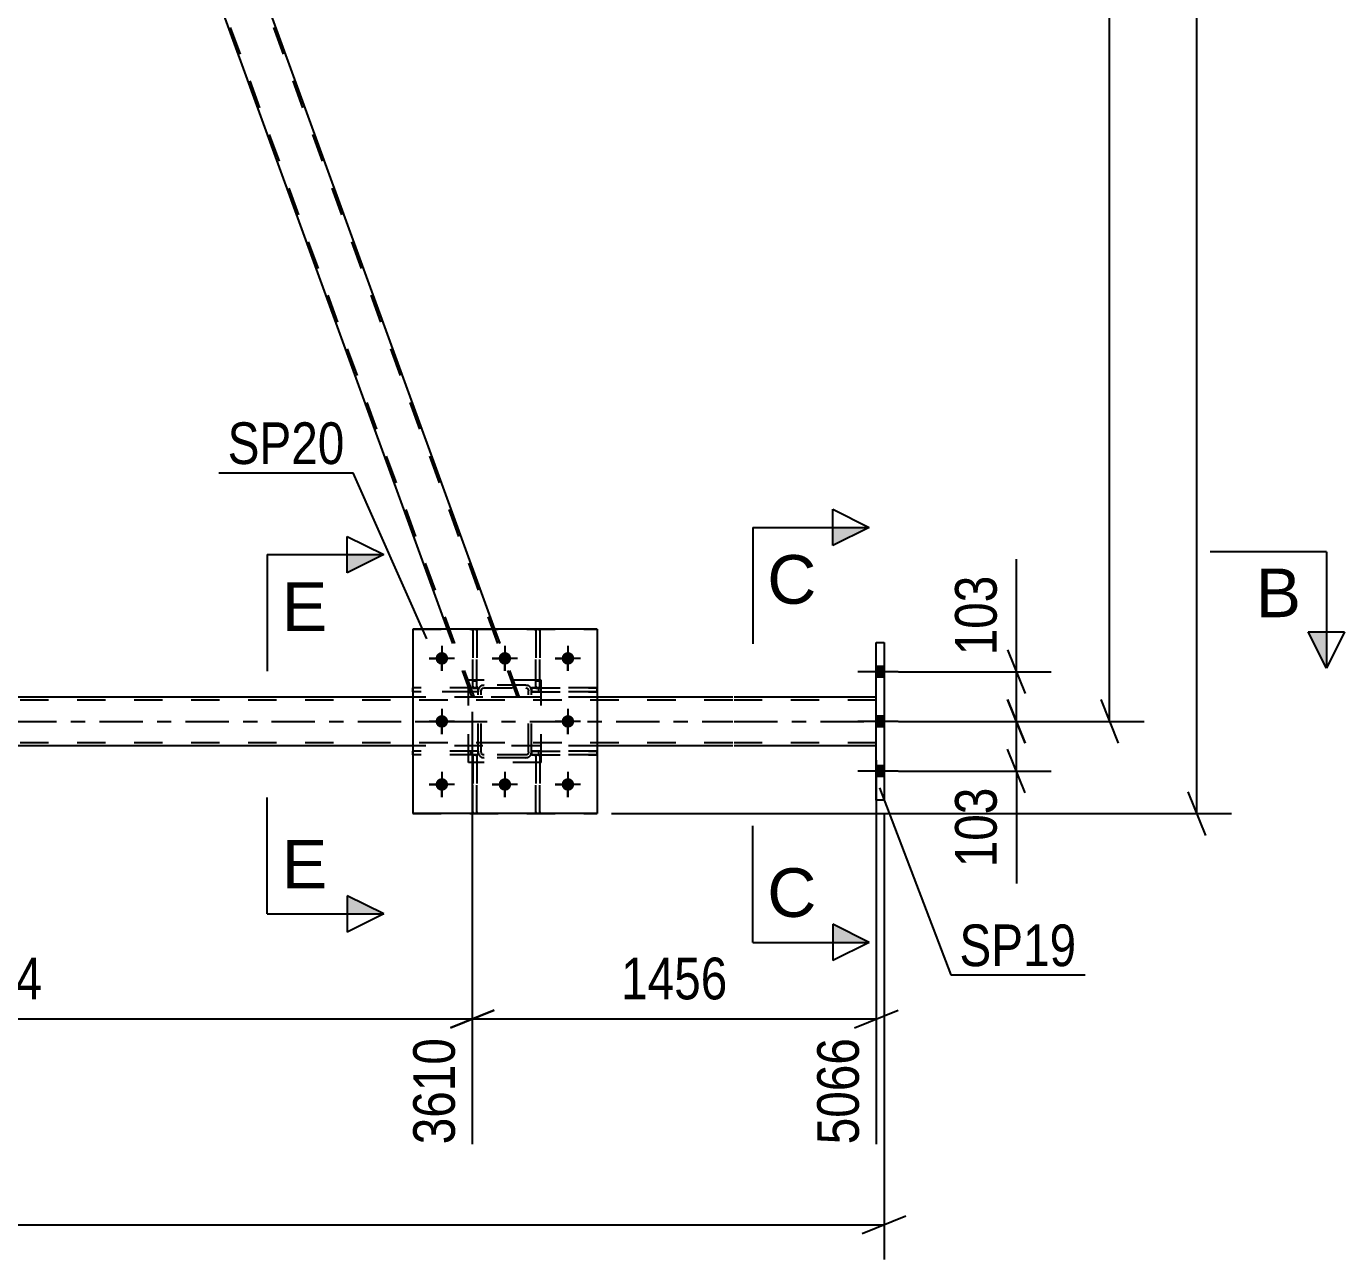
# Model space of a CAD drawing. Header units: millimetres. Extents: x 0 to 594, y 0 to 420.
# Drawn here: x 151 to 241.7, y 107.2 to 191.9 of the extents above; entities that cross this region are included whole.
import ezdxf

# ---------------------------------------------------------------- set-up
doc = ezdxf.new("R2010")
doc.units = ezdxf.units.MM
doc.linetypes.add('DXK_LINE_DOT2', pattern=[3.9198, 1.9599, -1.9599])
doc.linetypes.add('DXK_LINE_DOT3', pattern=[5.9187, 2.979, -0.9799, 0.9799, -0.9799])
doc.styles.add('Arial', font='ARIAL.TTF', dxfattribs={"height": 0.2})
doc.styles.add('Arial Narrow', font='ARIALN.TTF', dxfattribs={"height": 0.2})

# ---------------------------------------------------------------- blocks, each defined once
blk = doc.blocks.new('Bolt-570345895-4595 - 4513')
at = {"color": 1, "linetype": 'Continuous'}
for p, q in [((179.592, 149.357), (179.592, 148.78)), ((183.926, 149.357), (183.926, 148.78)), ((188.259, 149.357), (188.259, 148.78)), ((178.726, 148.491), (179.303, 148.491)), ((179.592, 147.624), (179.592, 148.201)), ((180.459, 148.491), (179.882, 148.491)), ((183.059, 148.491), (183.636, 148.491)), ((183.926, 147.624), (183.926, 148.201)), ((184.792, 148.491), (184.215, 148.491)), ((187.392, 148.491), (187.969, 148.491)), ((188.259, 147.624), (188.259, 148.201)), ((189.126, 148.491), (188.548, 148.491)), ((179.592, 145.024), (179.592, 144.447)), ((188.259, 145.024), (188.259, 144.447)), ((178.726, 144.157), (179.303, 144.157)), ((180.459, 144.157), (179.882, 144.157)), ((187.392, 144.157), (187.969, 144.157)), ((189.126, 144.157), (188.548, 144.157)), ((179.592, 143.291), (179.592, 143.868)), ((188.259, 143.291), (188.259, 143.868)), ((179.592, 140.691), (179.592, 140.113)), ((183.926, 140.691), (183.926, 140.113)), ((188.259, 140.691), (188.259, 140.113)), ((178.726, 139.824), (179.303, 139.824)), ((180.459, 139.824), (179.882, 139.824)), ((183.059, 139.824), (183.636, 139.824)), ((184.792, 139.824), (184.215, 139.824)), ((187.392, 139.824), (187.969, 139.824)), ((189.126, 139.824), (188.548, 139.824)), ((179.592, 138.957), (179.592, 139.534)), ((183.926, 138.957), (183.926, 139.534)), ((188.259, 138.957), (188.259, 139.534))]:
    blk.add_line(p, q, dxfattribs=at)
blk = doc.blocks.new('Part-570345895-4643 - 4513')
at = {"color": 2, "linetype": 'Continuous'}
for p, q in [((190.259, 150.491), (177.592, 150.491)), ((177.592, 150.491), (177.592, 137.824)), ((190.259, 150.491), (190.259, 137.824)), ((190.259, 137.824), (177.592, 137.824))]:
    blk.add_line(p, q, dxfattribs=at)
blk = doc.blocks.new('Bolt-570345895-4594 - 4513')
at = {"linetype": 'Continuous'}
for points in [[(180.026, 148.491, -1), (179.159, 148.491, -1)], [(184.359, 148.491, -1), (183.492, 148.491, -1)], [(188.692, 148.491, -1), (187.826, 148.491, -1)], [(180.026, 144.157, -1), (179.159, 144.157, -1)], [(188.692, 144.157, -1), (187.826, 144.157, -1)], [(180.026, 139.824, -1), (179.159, 139.824, -1)], [(184.359, 139.824, -1), (183.492, 139.824, -1)], [(188.692, 139.824, -1), (187.826, 139.824, -1)]]:
    blk.add_hatch(color=1, dxfattribs=at).paths.add_polyline_path(points)
at = {"color": 1, "linetype": 'Continuous'}
for p, q in [((179.592, 149.357), (179.592, 147.624)), ((183.926, 149.357), (183.926, 147.624)), ((188.259, 149.357), (188.259, 147.624)), ((180.459, 148.491), (178.726, 148.491)), ((184.792, 148.491), (183.059, 148.491)), ((189.126, 148.491), (187.392, 148.491)), ((179.592, 145.024), (179.592, 143.291)), ((188.259, 145.024), (188.259, 143.291)), ((180.459, 144.157), (178.726, 144.157)), ((189.126, 144.157), (187.392, 144.157)), ((179.592, 140.691), (179.592, 138.957)), ((183.926, 140.691), (183.926, 138.957)), ((188.259, 140.691), (188.259, 138.957)), ((180.459, 139.824), (178.726, 139.824)), ((184.792, 139.824), (183.059, 139.824)), ((189.126, 139.824), (187.392, 139.824))]:
    blk.add_line(p, q, dxfattribs=at)
blk = doc.blocks.new('Part-570345895-4600 - 4513')
at = {"color": 7, "linetype": 'DXK_LINE_DOT2'}
for p, q in [((199.592, 145.624), (61.353, 145.624)), ((190.259, 145.824), (177.592, 145.824)), ((209.459, 145.624), (199.692, 145.624)), ((209.459, 142.491), (209.459, 145.824)), ((199.592, 142.691), (61.353, 142.691)), ((190.259, 142.491), (177.592, 142.491)), ((209.459, 142.691), (199.692, 142.691))]:
    blk.add_line(p, q, dxfattribs=at)
at = {"color": 2, "linetype": 'Continuous'}
for p, q in [((177.592, 145.824), (115.237, 145.824)), ((199.592, 145.824), (190.259, 145.824)), ((209.459, 145.824), (199.692, 145.824)), ((177.592, 142.491), (61.353, 142.491)), ((199.592, 142.491), (190.259, 142.491)), ((209.459, 142.491), (199.692, 142.491))]:
    blk.add_line(p, q, dxfattribs=at)
at = {"color": 7, "linetype": 'DXK_LINE_DOT3'}
for p, q in [((61.353, 144.157), (199.592, 144.157)), ((199.692, 144.157), (209.459, 144.157))]:
    blk.add_line(p, q, dxfattribs=at)
blk = doc.blocks.new('Part-570345895-4536 - 4513')
at = {"color": 7, "linetype": 'DXK_LINE_DOT2'}
for p, q in [((182.092, 142.124), (177.592, 142.124)), ((177.592, 141.857), (177.592, 142.124)), ((182.092, 141.858), (177.592, 141.857)), ((181.592, 141.858), (181.592, 142.124)), ((182.092, 142.124), (182.092, 141.858))]:
    blk.add_line(p, q, dxfattribs=at)
blk = doc.blocks.new('Part-570345895-4537 - 4513')
at = {"color": 7, "linetype": 'DXK_LINE_DOT2'}
for p, q in [((182.092, 146.458), (177.592, 146.457)), ((177.592, 146.191), (177.592, 146.457)), ((182.092, 146.191), (177.592, 146.191)), ((181.592, 146.191), (181.592, 146.458)), ((182.092, 146.458), (182.092, 146.191))]:
    blk.add_line(p, q, dxfattribs=at)
blk = doc.blocks.new('Part-570345895-4614 - 4513')
at = {"color": 7, "linetype": 'DXK_LINE_DOT2'}
for p, q in [((185.759, 146.191), (185.759, 146.458)), ((185.759, 146.458), (190.259, 146.457)), ((190.259, 146.191), (185.759, 146.191)), ((186.259, 146.191), (186.259, 146.458)), ((190.259, 146.457), (190.259, 146.191))]:
    blk.add_line(p, q, dxfattribs=at)
blk = doc.blocks.new('Part-570345895-4621 - 4513')
at = {"color": 7, "linetype": 'DXK_LINE_DOT2'}
for p, q in [((182.092, 146.458), (177.592, 146.457)), ((177.592, 146.457), (177.592, 146.191)), ((181.575, 146.191), (177.592, 146.191)), ((182.092, 146.191), (181.575, 146.191)), ((181.592, 146.191), (181.592, 146.458)), ((182.092, 146.191), (182.092, 146.458))]:
    blk.add_line(p, q, dxfattribs=at)
blk = doc.blocks.new('Part-570345895-4543 - 4513')
at = {"color": 7, "linetype": 'DXK_LINE_DOT2'}
for p, q in [((186.054, 137.824), (186.054, 141.854)), ((186.054, 141.854), (186.32, 141.854)), ((186.32, 141.854), (186.32, 137.824)), ((186.054, 141.354), (186.32, 141.354)), ((186.32, 137.824), (186.054, 137.824))]:
    blk.add_line(p, q, dxfattribs=at)
blk = doc.blocks.new('Part-570345895-4552 - 4513')
at = {"color": 7, "linetype": 'DXK_LINE_DOT2'}
for p, q in [((186.054, 146.454), (186.054, 150.491)), ((186.054, 150.491), (186.32, 150.491)), ((186.32, 150.491), (186.32, 146.454)), ((186.054, 146.954), (186.32, 146.954)), ((186.32, 146.454), (186.054, 146.454))]:
    blk.add_line(p, q, dxfattribs=at)
blk = doc.blocks.new('Part-570345895-4555 - 4513')
at = {"color": 7, "linetype": 'DXK_LINE_DOT2'}
for p, q in [((181.721, 146.454), (181.72, 150.491)), ((181.72, 150.491), (181.987, 150.491)), ((181.987, 150.491), (181.987, 146.454)), ((181.721, 146.954), (181.987, 146.954)), ((181.987, 146.454), (181.721, 146.454))]:
    blk.add_line(p, q, dxfattribs=at)
blk = doc.blocks.new('Part-570345895-4557 - 4513')
at = {"color": 7, "linetype": 'DXK_LINE_DOT2'}
for p, q in [((182.092, 146.257), (182.123, 146.41)), ((182.123, 146.41), (182.092, 146.257)), ((182.092, 142.057), (182.092, 146.257)), ((182.292, 146.257), (182.307, 146.334)), ((182.292, 142.057), (182.292, 146.257)), ((182.307, 146.334), (182.351, 146.399)), ((182.339, 146.627), (182.492, 146.657)), ((182.492, 146.657), (182.339, 146.627)), ((182.351, 146.399), (182.416, 146.442)), ((182.416, 146.442), (182.492, 146.457)), ((185.359, 146.657), (182.492, 146.657)), ((182.492, 146.457), (185.359, 146.457)), ((185.359, 146.657), (185.512, 146.627)), ((185.512, 146.627), (185.359, 146.657)), ((185.359, 146.457), (185.435, 146.442)), ((185.435, 146.442), (185.5, 146.399)), ((185.5, 146.399), (185.544, 146.334)), ((185.544, 146.334), (185.559, 146.257)), ((185.559, 142.057), (185.559, 146.257)), ((185.728, 146.41), (185.759, 146.257)), ((185.759, 146.257), (185.728, 146.41)), ((185.759, 142.057), (185.759, 146.257)), ((182.123, 141.904), (182.092, 142.057)), ((182.092, 142.057), (182.123, 141.904)), ((182.307, 141.981), (182.292, 142.057)), ((182.351, 141.916), (182.307, 141.981)), ((182.492, 141.657), (182.339, 141.688)), ((182.339, 141.688), (182.492, 141.657)), ((182.416, 141.872), (182.351, 141.916)), ((182.492, 141.857), (182.416, 141.872)), ((185.359, 141.857), (182.492, 141.857)), ((185.359, 141.657), (182.492, 141.657)), ((185.435, 141.872), (185.359, 141.857)), ((185.512, 141.688), (185.359, 141.657)), ((185.359, 141.657), (185.512, 141.688)), ((185.5, 141.916), (185.435, 141.872)), ((185.544, 141.981), (185.5, 141.916)), ((185.559, 142.057), (185.544, 141.981)), ((185.759, 142.057), (185.728, 141.904)), ((185.728, 141.904), (185.759, 142.057))]:
    blk.add_line(p, q, dxfattribs=at)
at = {"color": 7, "linetype": 'DXK_LINE_DOT3'}
blk.add_line((183.926, 144.157), (183.926, 144.157), dxfattribs=at)
at = {"color": 7, "linetype": 'DXK_LINE_DOT2'}
for centre, start, end in [((182.492, 146.257), 112.50004, 157.50004), ((182.492, 146.257), 112.50004, 157.50004), ((185.359, 146.257), 22.50004, 67.50004), ((185.359, 146.257), 22.50004, 67.50004), ((182.492, 142.057), 202.50004, 247.50004), ((182.492, 142.057), 202.50004, 247.50004), ((185.359, 142.057), 292.50004, 337.50004), ((185.359, 142.057), 292.50004, 337.50004)]:
    blk.add_arc(centre, 0.4, start, end, dxfattribs=at)
blk = doc.blocks.new('Part-570345895-4560 - 4513')
at = {"color": 7, "linetype": 'DXK_LINE_DOT2'}
for p, q in [((181.72, 150.491), (181.721, 146.454)), ((181.987, 150.491), (181.72, 150.491)), ((181.987, 146.454), (181.987, 150.491)), ((181.721, 146.954), (181.987, 146.954)), ((181.721, 146.454), (181.987, 146.454))]:
    blk.add_line(p, q, dxfattribs=at)
blk = doc.blocks.new('Part-570345895-4638 - 4513')
at = {"color": 7, "linetype": 'DXK_LINE_DOT2'}
for p, q in [((182.092, 142.124), (177.592, 142.124)), ((177.592, 142.124), (177.592, 141.857)), ((182.092, 141.858), (177.592, 141.857)), ((181.592, 141.858), (181.592, 142.124)), ((182.092, 141.858), (182.092, 142.124))]:
    blk.add_line(p, q, dxfattribs=at)
blk = doc.blocks.new('Part-570345895-4563 - 4513')
at = {"color": 7, "linetype": 'DXK_LINE_DOT2'}
for p, q in [((186.054, 150.491), (186.054, 146.454)), ((186.32, 150.491), (186.054, 150.491)), ((186.32, 146.454), (186.32, 150.491)), ((186.054, 146.954), (186.32, 146.954)), ((186.054, 146.454), (186.32, 146.454))]:
    blk.add_line(p, q, dxfattribs=at)
blk = doc.blocks.new('Part-570345895-4619 - 4513')
at = {"color": 7, "linetype": 'DXK_LINE_DOT2'}
for p, q in [((186.32, 141.854), (186.054, 141.854)), ((186.054, 141.854), (186.054, 137.824)), ((186.32, 137.824), (186.32, 141.854)), ((186.054, 141.354), (186.32, 141.354)), ((186.054, 137.824), (186.32, 137.824))]:
    blk.add_line(p, q, dxfattribs=at)
blk = doc.blocks.new('Part-570345895-4616 - 4513')
at = {"color": 7, "linetype": 'DXK_LINE_DOT2'}
for p, q in [((185.759, 141.858), (185.759, 142.124)), ((185.759, 142.124), (190.259, 142.124)), ((190.259, 141.857), (185.759, 141.858)), ((186.259, 141.858), (186.259, 142.124)), ((190.259, 142.124), (190.259, 141.857))]:
    blk.add_line(p, q, dxfattribs=at)
blk = doc.blocks.new('Part-570345895-4569 - 4513')
at = {"color": 7, "linetype": 'DXK_LINE_DOT2'}
for p, q in [((181.72, 137.824), (181.72, 141.854)), ((181.72, 141.854), (181.987, 141.854)), ((181.987, 141.854), (181.987, 137.824)), ((181.72, 141.354), (181.987, 141.354)), ((181.987, 137.824), (181.72, 137.824))]:
    blk.add_line(p, q, dxfattribs=at)
blk = doc.blocks.new('Part-570345895-4575 - 4513')
at = {"color": 7, "linetype": 'DXK_LINE_DOT2'}
for p, q in [((177.592, 150.491), (190.259, 150.491)), ((177.592, 150.491), (177.592, 137.824)), ((190.259, 150.491), (190.259, 137.824)), ((177.592, 137.824), (190.259, 137.824))]:
    blk.add_line(p, q, dxfattribs=at)
blk = doc.blocks.new('Part-570345895-4582 - 4513')
at = {"color": 7, "linetype": 'DXK_LINE_DOT2'}
for p, q in [((186.426, 146.991), (181.426, 146.991)), ((181.426, 141.324), (181.426, 146.991)), ((186.426, 141.324), (186.426, 146.991)), ((186.426, 141.324), (181.426, 141.324))]:
    blk.add_line(p, q, dxfattribs=at)
blk = doc.blocks.new('Part-570345895-4592 - 4513')
at = {"color": 2, "linetype": 'Continuous'}
for p, q in [((209.459, 138.741), (209.459, 149.574)), ((209.459, 149.574), (209.992, 149.574)), ((209.992, 149.574), (209.992, 138.741)), ((209.992, 138.741), (209.459, 138.741))]:
    blk.add_line(p, q, dxfattribs=at)
blk = doc.blocks.new('Part-570345895-4613 - 4513')
at = {"color": 7, "linetype": 'DXK_LINE_DOT2'}
for p, q in [((181.987, 141.854), (181.72, 141.854)), ((181.72, 141.854), (181.72, 137.824)), ((181.987, 137.824), (181.987, 141.854)), ((181.72, 141.354), (181.987, 141.354)), ((181.72, 137.824), (181.987, 137.824))]:
    blk.add_line(p, q, dxfattribs=at)
blk = doc.blocks.new('Part-570345895-4605 - 4513')
at = {"color": 7, "linetype": 'DXK_LINE_DOT2'}
for p, q in [((147.929, 247.491), (144.683, 247.491)), ((145.891, 244.172), (144.683, 247.491)), ((181.829, 145.824), (144.825, 247.491)), ((184.791, 145.824), (147.787, 247.491)), ((148.05, 247.158), (147.929, 247.491)), ((181.687, 145.824), (179.988, 150.491)), ((184.933, 145.824), (183.234, 150.491)), ((184.933, 145.824), (181.687, 145.824))]:
    blk.add_line(p, q, dxfattribs=at)
at = {"color": 2, "linetype": 'Continuous'}
for p, q in [((183.234, 150.491), (148.05, 247.158)), ((179.988, 150.491), (145.891, 244.172))]:
    blk.add_line(p, q, dxfattribs=at)
blk = doc.blocks.new('Part-570345895-4615 - 4513')
at = {"color": 7, "linetype": 'DXK_LINE_DOT2'}
for p, q in [((182.092, 146.257), (182.123, 146.41)), ((182.123, 146.41), (182.092, 146.257)), ((182.092, 142.057), (182.092, 146.257)), ((182.292, 146.257), (182.307, 146.334)), ((182.292, 142.057), (182.292, 146.257)), ((182.307, 146.334), (182.351, 146.399)), ((182.339, 146.627), (182.492, 146.657)), ((182.492, 146.657), (182.339, 146.627)), ((182.351, 146.399), (182.416, 146.442)), ((182.416, 146.442), (182.492, 146.457)), ((185.359, 146.657), (182.492, 146.657)), ((182.492, 146.457), (185.359, 146.457)), ((185.359, 146.657), (185.512, 146.627)), ((185.512, 146.627), (185.359, 146.657)), ((185.359, 146.457), (185.435, 146.442)), ((185.435, 146.442), (185.5, 146.399)), ((185.5, 146.399), (185.544, 146.334)), ((185.544, 146.334), (185.559, 146.257)), ((185.559, 142.057), (185.559, 146.257)), ((185.728, 146.41), (185.759, 146.257)), ((185.759, 146.257), (185.728, 146.41)), ((185.759, 142.057), (185.759, 146.257)), ((182.123, 141.904), (182.092, 142.057)), ((182.092, 142.057), (182.123, 141.904)), ((182.307, 141.981), (182.292, 142.057)), ((182.351, 141.916), (182.307, 141.981)), ((182.492, 141.657), (182.339, 141.688)), ((182.339, 141.688), (182.492, 141.657)), ((182.416, 141.872), (182.351, 141.916)), ((182.492, 141.857), (182.416, 141.872)), ((185.359, 141.857), (182.492, 141.857)), ((185.359, 141.657), (182.492, 141.657)), ((185.435, 141.872), (185.359, 141.857)), ((185.512, 141.688), (185.359, 141.657)), ((185.359, 141.657), (185.512, 141.688)), ((185.5, 141.916), (185.435, 141.872)), ((185.544, 141.981), (185.5, 141.916)), ((185.559, 142.057), (185.544, 141.981)), ((185.759, 142.057), (185.728, 141.904)), ((185.728, 141.904), (185.759, 142.057))]:
    blk.add_line(p, q, dxfattribs=at)
at = {"color": 7, "linetype": 'DXK_LINE_DOT3'}
blk.add_line((183.926, 144.157), (183.926, 144.157), dxfattribs=at)
at = {"color": 7, "linetype": 'DXK_LINE_DOT2'}
for centre, start, end in [((182.492, 146.257), 112.50004, 157.50004), ((182.492, 146.257), 112.50004, 157.50004), ((185.359, 146.257), 22.50004, 67.50004), ((185.359, 146.257), 22.50004, 67.50004), ((182.492, 142.057), 202.50004, 247.50004), ((182.492, 142.057), 202.50004, 247.50004), ((185.359, 142.057), 292.50004, 337.50004), ((185.359, 142.057), 292.50004, 337.50004)]:
    blk.add_arc(centre, 0.4, start, end, dxfattribs=at)
blk = doc.blocks.new('Part-570345895-4620 - 4513')
at = {"color": 7, "linetype": 'DXK_LINE_DOT2'}
for p, q in [((186.426, 146.991), (181.426, 146.991)), ((181.426, 141.324), (181.426, 146.991)), ((186.426, 141.324), (186.426, 146.991)), ((186.426, 141.324), (181.426, 141.324))]:
    blk.add_line(p, q, dxfattribs=at)
blk = doc.blocks.new('Bolt-570345895-4644 - 4513')
at = {"linetype": 'Continuous'}
for points in [[(209.459, 147.941), (209.459, 147.207), (209.992, 147.207), (209.992, 147.941)], [(209.459, 147.941), (209.459, 147.207), (209.992, 147.207), (209.992, 147.941)], [(209.459, 147.941), (209.459, 147.207), (209.992, 147.207), (209.992, 147.941)], [(209.459, 144.524), (209.459, 143.791), (209.992, 143.791), (209.992, 144.524)], [(209.459, 144.524), (209.459, 143.791), (209.992, 143.791), (209.992, 144.524)], [(209.459, 141.107), (209.459, 140.374), (209.992, 140.374), (209.992, 141.107)], [(209.459, 141.107), (209.459, 140.374), (209.992, 140.374), (209.992, 141.107)], [(209.459, 141.107), (209.459, 140.374), (209.992, 140.374), (209.992, 141.107)]]:
    blk.add_hatch(color=1, dxfattribs=at).paths.add_polyline_path(points)
at = {"color": 1, "linetype": 'Continuous'}
for p, q in [((209.992, 147.941), (209.459, 147.941)), ((209.992, 147.941), (209.459, 147.941)), ((209.992, 147.941), (209.459, 147.941)), ((210.959, 147.574), (208.192, 147.574)), ((210.959, 147.574), (208.192, 147.574)), ((210.959, 147.574), (208.192, 147.574)), ((209.992, 147.207), (209.459, 147.207)), ((209.992, 147.207), (209.459, 147.207)), ((209.992, 147.207), (209.459, 147.207)), ((210.959, 144.157), (208.192, 144.157)), ((210.959, 144.157), (208.192, 144.157)), ((209.992, 144.524), (209.459, 144.524)), ((209.992, 144.524), (209.459, 144.524)), ((209.992, 143.791), (209.459, 143.791)), ((209.992, 143.791), (209.459, 143.791)), ((210.959, 140.741), (208.192, 140.741)), ((210.959, 140.741), (208.192, 140.741)), ((210.959, 140.741), (208.192, 140.741)), ((209.992, 141.107), (209.459, 141.107)), ((209.992, 141.107), (209.459, 141.107)), ((209.992, 141.107), (209.459, 141.107)), ((209.992, 140.374), (209.459, 140.374)), ((209.992, 140.374), (209.459, 140.374)), ((209.992, 140.374), (209.459, 140.374))]:
    blk.add_line(p, q, dxfattribs=at)
blk = doc.blocks.new('Part-570345895-4645 - 4513')
at = {"color": 7, "linetype": 'DXK_LINE_DOT2'}
for p, q in [((190.259, 142.124), (185.759, 142.124)), ((185.759, 142.124), (185.759, 141.858)), ((185.759, 141.858), (190.259, 141.857)), ((186.259, 141.858), (186.259, 142.124)), ((190.259, 141.857), (190.259, 142.124))]:
    blk.add_line(p, q, dxfattribs=at)
blk = doc.blocks.new('Part-570345895-4646 - 4513')
at = {"color": 7, "linetype": 'DXK_LINE_DOT2'}
for p, q in [((190.259, 146.457), (185.759, 146.458)), ((185.759, 146.458), (185.759, 146.191)), ((185.759, 146.191), (190.259, 146.191)), ((186.259, 146.191), (186.259, 146.458)), ((190.259, 146.191), (190.259, 146.457))]:
    blk.add_line(p, q, dxfattribs=at)
blk = doc.blocks.new('StraightDimension-570345895-4773 - 4513')
at = {"color": 7, "linetype": 'Continuous'}
for p, q in [((226.082, 247.657), (224.882, 250.657)), ((189.53, 249.157), (227.882, 249.157)), ((225.482, 144.157), (225.482, 249.157)), ((224.882, 145.657), (226.082, 142.657)), ((210.992, 144.157), (227.882, 144.157))]:
    blk.add_line(p, q, dxfattribs=at)
at = {"color": 0}
blk.add_wipeout([(224.732, 200.914), (220.532, 200.914), (220.532, 192.401), (224.732, 192.401)], dxfattribs=at)
at = {"color": 3, "style": 'Arial Narrow'}
blk.add_text('3150', height=2.8633, rotation=90.00021, dxfattribs=at).set_placement((224.132, 193.001))
blk = doc.blocks.new('StraightDimension-570345895-4718 - 4513')
at = {"color": 7, "linetype": 'Continuous'}
for p, q in [((219.085, 147.574), (219.085, 155.308)), ((219.085, 147.574), (219.085, 155.308)), ((218.485, 149.074), (219.685, 146.074)), ((210.992, 147.574), (221.485, 147.574)), ((219.085, 144.157), (219.085, 147.574)), ((219.685, 142.657), (218.485, 145.657)), ((210.992, 144.157), (221.485, 144.157))]:
    blk.add_line(p, q, dxfattribs=at)
at = {"color": 0}
blk.add_wipeout([(218.335, 154.783), (214.135, 154.783), (214.135, 148.099), (218.335, 148.099)], dxfattribs=at)
at = {"color": 3, "style": 'Arial Narrow'}
blk.add_text('103', height=2.8633, rotation=90.00021, dxfattribs=at).set_placement((217.735, 148.699))
blk = doc.blocks.new('StraightDimension-570345895-4726 - 4513')
at = {"color": 7, "linetype": 'Continuous'}
for p, q in [((218.485, 145.657), (219.685, 142.657)), ((210.992, 144.157), (221.485, 144.157)), ((219.085, 140.741), (219.085, 144.157)), ((219.685, 139.241), (218.485, 142.241)), ((210.992, 140.741), (221.485, 140.741)), ((219.085, 140.741), (219.085, 133.006)), ((219.085, 140.741), (219.085, 133.006))]:
    blk.add_line(p, q, dxfattribs=at)
at = {"color": 0}
blk.add_wipeout([(218.335, 140.216), (214.135, 140.216), (214.135, 133.531), (218.335, 133.531)], dxfattribs=at)
at = {"color": 3, "style": 'Arial Narrow'}
blk.add_text('103', height=2.8633, rotation=90.00021, dxfattribs=at).set_placement((217.735, 134.131))
blk = doc.blocks.new('StraightDimension-570345895-4783 - 4513')
at = {"color": 7, "linetype": 'Continuous'}
for p, q in [((181.687, 144.824), (181.687, 115.092)), ((209.459, 141.491), (209.459, 115.092)), ((183.187, 124.305), (180.187, 123.105)), ((207.959, 123.105), (210.959, 124.305)), ((181.687, 123.705), (209.459, 123.705))]:
    blk.add_line(p, q, dxfattribs=at)
at = {"color": 0}
blk.add_wipeout([(199.829, 124.455), (199.829, 128.655), (191.317, 128.655), (191.317, 124.455)], dxfattribs=at)
at = {"color": 3, "style": 'Arial Narrow'}
blk.add_text('1456', height=2.8633, dxfattribs=at).set_placement((191.917, 125.055))
at = {"color": 0, "linetype": 'Continuous'}
blk.add_wipeout([(208.859, 123.005), (204.659, 123.005), (204.659, 114.492), (208.859, 114.492)], dxfattribs=at)
at = {"color": 3, "linetype": 'Continuous', "style": 'Arial Narrow'}
blk.add_text('5066', height=2.8633, rotation=90.00021, dxfattribs=at).set_placement((208.259, 115.092))
blk = doc.blocks.new('StraightDimension-570345895-4795 - 4513')
at = {"color": 7, "linetype": 'Continuous'}
for p, q in [((115.237, 144.824), (115.237, 115.092)), ((181.687, 144.824), (181.687, 115.092)), ((116.737, 124.305), (113.737, 123.105)), ((180.187, 123.105), (183.187, 124.305)), ((115.237, 123.705), (181.687, 123.705))]:
    blk.add_line(p, q, dxfattribs=at)
at = {"color": 0}
blk.add_wipeout([(152.718, 124.455), (152.718, 128.655), (144.205, 128.655), (144.205, 124.455)], dxfattribs=at)
at = {"color": 3, "style": 'Arial Narrow'}
blk.add_text('1994', height=2.8633, dxfattribs=at).set_placement((144.805, 125.055))
at = {"color": 0, "linetype": 'Continuous'}
blk.add_wipeout([(181.087, 123.005), (176.887, 123.005), (176.887, 114.492), (181.087, 114.492)], dxfattribs=at)
at = {"color": 3, "linetype": 'Continuous', "style": 'Arial Narrow'}
blk.add_text('3610', height=2.8633, rotation=90.00021, dxfattribs=at).set_placement((180.487, 115.092))
blk = doc.blocks.new('StraightDimension-570345895-4878 - 4513')
at = {"color": 7, "linetype": 'Continuous'}
for p, q in [((232.085, 256.658), (230.885, 259.658)), ((186.079, 258.158), (233.885, 258.158)), ((231.485, 137.824), (231.485, 258.158)), ((230.885, 139.324), (232.085, 136.324)), ((191.259, 137.824), (233.885, 137.824))]:
    blk.add_line(p, q, dxfattribs=at)
at = {"color": 0}
blk.add_wipeout([(230.735, 202.247), (226.535, 202.247), (226.535, 193.735), (230.735, 193.735)], dxfattribs=at)
at = {"color": 3, "style": 'Arial Narrow'}
blk.add_text('3610', height=2.8633, rotation=90.00021, dxfattribs=at).set_placement((230.135, 194.335))
blk = doc.blocks.new('StraightDimension-570345895-5154 - 4513')
at = {"color": 7, "linetype": 'Continuous'}
for p, q in [((209.992, 137.741), (209.992, 107.163)), ((208.492, 108.963), (211.492, 110.163)), ((40.12, 109.563), (209.992, 109.563))]:
    blk.add_line(p, q, dxfattribs=at)
blk = doc.blocks.new('Mark-570345895-4639 - 4513')
at = {"color": 30, "linetype": 'Continuous'}
for p in [(164.266, 161.25), (178.552, 149.828)]:
    blk.add_line(p, (173.505, 161.25), dxfattribs=at)
at = {"color": 0}
blk.add_wipeout([(172.905, 161.85), (172.905, 164.85), (164.866, 164.85), (164.866, 161.85)], dxfattribs=at)
blk.add_wipeout([(172.905, 161.85), (172.905, 164.85), (164.866, 164.85), (164.866, 161.85)], dxfattribs=at)
at = {"color": 3, "style": 'Arial Narrow'}
blk.add_text('SP20', height=2.8633, dxfattribs=at).set_placement((164.866, 161.85))
blk = doc.blocks.new('Mark-570345895-4588 - 4513')
at = {"color": 30, "linetype": 'Continuous'}
for p, q in [((209.677, 139.59), (214.572, 126.736)), ((214.572, 126.736), (223.811, 126.736))]:
    blk.add_line(p, q, dxfattribs=at)
at = {"color": 0}
blk.add_wipeout([(223.211, 127.336), (223.211, 130.336), (215.172, 130.336), (215.172, 127.336)], dxfattribs=at)
blk.add_wipeout([(223.211, 127.336), (223.211, 130.336), (215.172, 130.336), (215.172, 127.336)], dxfattribs=at)
at = {"color": 3, "style": 'Arial Narrow'}
blk.add_text('SP19', height=2.8633, dxfattribs=at).set_placement((215.172, 127.336))
blk = doc.blocks.new('SectionMark-570345895-5187 - 4513')
at = {"linetype": 'Continuous'}
for points in [[(173.093, 154.373), (173.093, 155.623), (175.593, 155.623)], [(173.093, 130.924), (173.093, 132.174), (175.593, 130.924)]]:
    blk.add_hatch(color=6, dxfattribs=at).paths.add_polyline_path(points)
at = {"color": 6, "linetype": 'Continuous'}
for p, q in [((173.093, 154.373), (173.093, 156.873)), ((173.093, 156.873), (175.593, 155.623)), ((167.593, 155.623), (167.593, 147.623)), ((167.593, 155.623), (175.593, 155.623)), ((175.593, 155.623), (173.093, 154.373)), ((167.593, 130.924), (167.593, 138.924)), ((175.593, 130.924), (173.093, 132.174)), ((173.093, 132.174), (173.093, 129.674)), ((167.593, 130.924), (175.593, 130.924)), ((175.593, 130.924), (173.093, 129.674))]:
    blk.add_line(p, q, dxfattribs=at)
at = {"color": 0, "linetype": 'Continuous'}
for points in [[(171.703, 150.373), (171.703, 153.873), (168.593, 153.873), (168.593, 150.373)], [(171.703, 132.674), (171.703, 136.174), (168.593, 136.174), (168.593, 132.674)]]:
    blk.add_wipeout(points, dxfattribs=at)
at = {"color": 3, "linetype": 'Continuous', "style": 'Arial'}
for p in [(168.593, 150.373), (168.593, 132.674)]:
    blk.add_text('E', height=3.343, dxfattribs=at).set_placement(p)
blk = doc.blocks.new('SectionMark-570345895-5189 - 4513')
at = {"linetype": 'Continuous'}
for points in [[(206.463, 156.247), (206.463, 157.497), (208.963, 157.497)], [(206.463, 128.972), (206.463, 130.222), (208.963, 128.972)]]:
    blk.add_hatch(color=6, dxfattribs=at).paths.add_polyline_path(points)
at = {"color": 6, "linetype": 'Continuous'}
for p, q in [((206.463, 156.247), (206.463, 158.747)), ((206.463, 158.747), (208.963, 157.497)), ((200.963, 157.497), (200.963, 149.497)), ((200.963, 157.497), (208.963, 157.497)), ((208.963, 157.497), (206.463, 156.247)), ((200.963, 128.972), (200.963, 136.972)), ((208.963, 128.972), (206.463, 130.222)), ((206.463, 130.222), (206.463, 127.722)), ((200.963, 128.972), (208.963, 128.972)), ((208.963, 128.972), (206.463, 127.722))]:
    blk.add_line(p, q, dxfattribs=at)
at = {"color": 0, "linetype": 'Continuous'}
for points in [[(205.333, 152.247), (205.333, 155.747), (201.963, 155.747), (201.963, 152.247)], [(205.333, 130.722), (205.333, 134.222), (201.963, 134.222), (201.963, 130.722)]]:
    blk.add_wipeout(points, dxfattribs=at)
at = {"color": 3, "linetype": 'Continuous', "style": 'Arial'}
for p in [(201.963, 152.247), (201.963, 130.722)]:
    blk.add_text('C', height=3.343, dxfattribs=at).set_placement(p)
blk = doc.blocks.new('SectionMark-570345895-5195 - 4513')
at = {"linetype": 'Continuous'}
blk.add_hatch(color=6, dxfattribs=at).paths.add_polyline_path([(239.153, 150.324), (240.403, 150.324), (240.403, 147.824)])
at = {"color": 6, "linetype": 'Continuous'}
for p, q in [((240.403, 155.824), (232.403, 155.824)), ((240.403, 155.824), (240.403, 147.824)), ((239.153, 150.324), (241.653, 150.324)), ((240.403, 147.824), (239.153, 150.324)), ((241.653, 150.324), (240.403, 147.824))]:
    blk.add_line(p, q, dxfattribs=at)
at = {"color": 0, "linetype": 'Continuous'}
blk.add_wipeout([(238.653, 151.324), (238.653, 154.824), (235.543, 154.824), (235.543, 151.324)], dxfattribs=at)
at = {"color": 3, "linetype": 'Continuous', "style": 'Arial'}
blk.add_text('B', height=3.343, dxfattribs=at).set_placement((235.543, 151.324))

msp = doc.modelspace()

# ---------------------------------------------------------------- block references
for name in ['Part-570345895-4605 - 4513', 'Part-570345895-4643 - 4513', 'Part-570345895-4575 - 4513', 'Part-570345895-4555 - 4513', 'Part-570345895-4560 - 4513', 'Part-570345895-4552 - 4513', 'Part-570345895-4563 - 4513', 'Part-570345895-4592 - 4513', 'Bolt-570345895-4595 - 4513', 'Bolt-570345895-4594 - 4513', 'Bolt-570345895-4644 - 4513', 'Part-570345895-4582 - 4513', 'Part-570345895-4620 - 4513', 'Part-570345895-4537 - 4513', 'Part-570345895-4621 - 4513', 'Part-570345895-4557 - 4513', 'Part-570345895-4615 - 4513', 'Part-570345895-4614 - 4513', 'Part-570345895-4646 - 4513', 'Part-570345895-4600 - 4513', 'Part-570345895-4536 - 4513', 'Part-570345895-4638 - 4513', 'Part-570345895-4569 - 4513', 'Part-570345895-4613 - 4513', 'Part-570345895-4616 - 4513', 'Part-570345895-4645 - 4513', 'Part-570345895-4543 - 4513', 'Part-570345895-4619 - 4513']:
    msp.add_blockref(name, (0, 0))

# ---------------------------------------------------------------- next in the draw order: block references
msp.add_blockref('StraightDimension-570345895-4773 - 4513', (0, 0))

# ---------------------------------------------------------------- next in the draw order: block references
msp.add_blockref('StraightDimension-570345895-4718 - 4513', (0, 0))

# ---------------------------------------------------------------- next in the draw order: block references
msp.add_blockref('StraightDimension-570345895-4726 - 4513', (0, 0))

# ---------------------------------------------------------------- next in the draw order: block references
msp.add_blockref('StraightDimension-570345895-4783 - 4513', (0, 0))

# ---------------------------------------------------------------- next in the draw order: block references
for name in ['StraightDimension-570345895-4878 - 4513', 'StraightDimension-570345895-4795 - 4513']:
    msp.add_blockref(name, (0, 0))

# ---------------------------------------------------------------- next in the draw order: block references
msp.add_blockref('StraightDimension-570345895-5154 - 4513', (0, 0))

# ---------------------------------------------------------------- next in the draw order: block references
for name in ['Mark-570345895-4639 - 4513', 'SectionMark-570345895-5189 - 4513', 'Mark-570345895-4588 - 4513']:
    msp.add_blockref(name, (0, 0))

# ---------------------------------------------------------------- next in the draw order: block references
msp.add_blockref('SectionMark-570345895-5187 - 4513', (0, 0))

# ---------------------------------------------------------------- next in the draw order: block references
msp.add_blockref('SectionMark-570345895-5195 - 4513', (0, 0))

doc.saveas('drawing.dxf')
